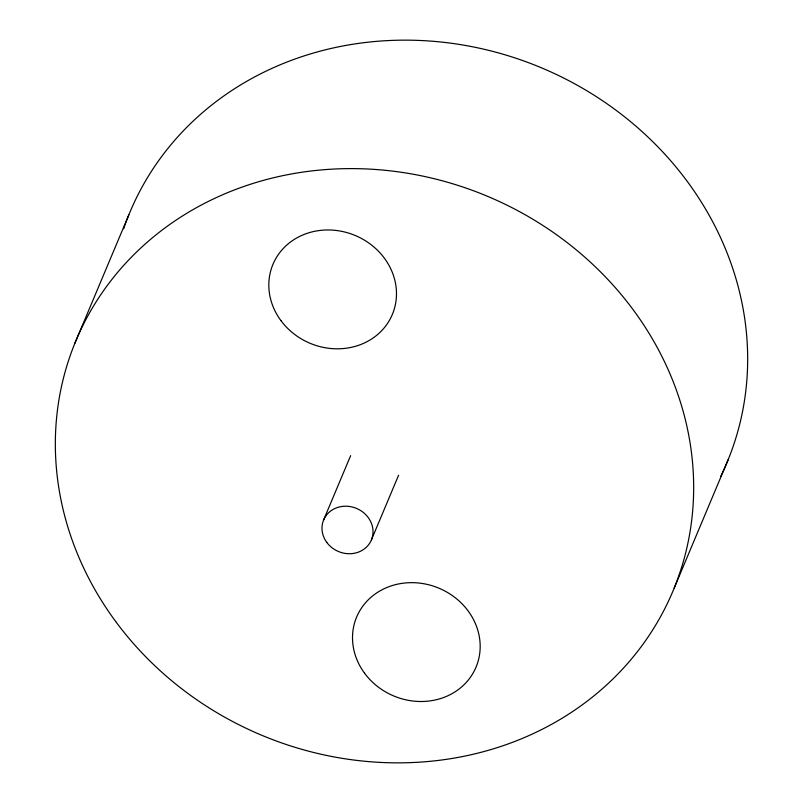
<?xml version="1.0" encoding="UTF-8"?>
<svg xmlns="http://www.w3.org/2000/svg" width="803" height="803" viewBox="0 0 803 803"><rect width="100%" height="100%" fill="white"/><g stroke="black" fill="none" stroke-linecap="round" stroke-linejoin="round"><path stroke-width="1.2" d="M74.779 343.463L128.781 214.993M323.519 520.183L350.64 455.662M371.478 539.746L398.599 475.225M674.219 588.007L728.221 459.537M123.632 228.795A323.699 292.172 22.8 0 1 540.098 67.251A323.699 292.172 22.8 0 1 720.723 476.34M364.572 673.225A64.742 58.438 22.8 0 0 474.573 670.334A64.742 58.438 22.8 0 0 409.891 582.677A64.742 58.438 22.8 0 0 364.572 673.225M280.879 320.538A64.742 58.438 22.8 0 0 390.88 317.647A64.742 58.438 22.8 0 0 326.199 229.989A64.742 58.438 22.8 0 0 280.879 320.538M115.652 621.462A323.699 292.172 22.8 0 0 665.627 607.008A323.699 292.172 22.8 0 0 342.219 168.73A323.699 292.172 22.8 0 0 115.652 621.462M326.791 542.426A25.897 23.377 22.8 0 0 370.785 541.272A25.897 23.377 22.8 0 0 344.919 506.211A25.897 23.377 22.8 0 0 326.791 542.426"/></g></svg>
